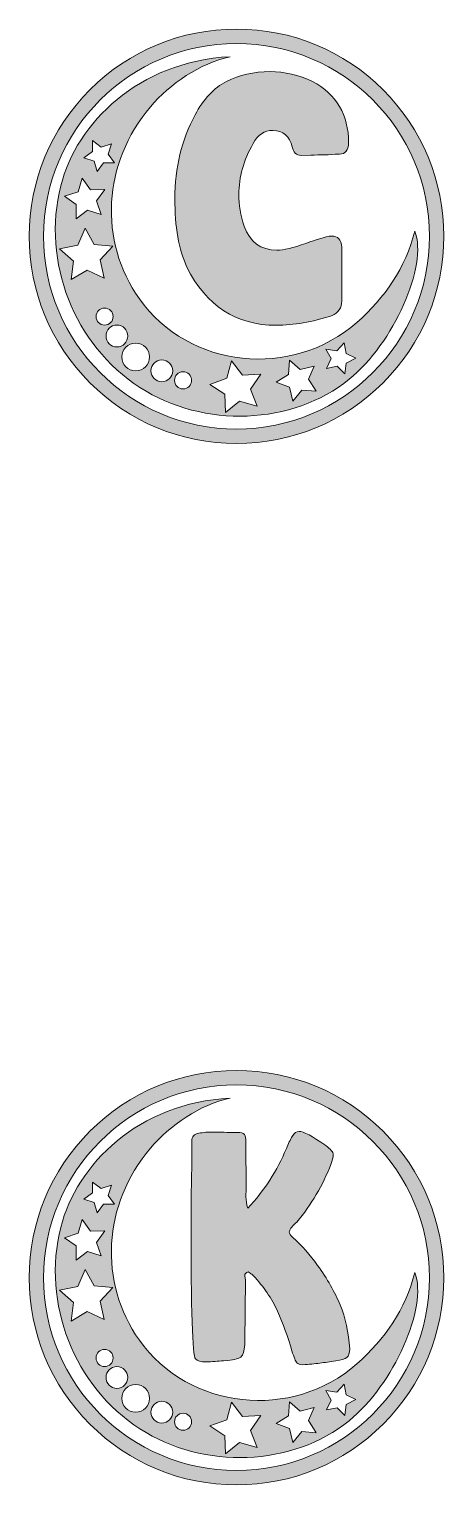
# Model space of a CAD drawing. Header units: inches. Extents: x 0.5 to 37.5, y -17.5 to -0.5.
# Drawn here: x 10.51 to 12.49, y -7.49 to -0.51 of the extents above; entities that cross this region are included whole.
import ezdxf

# ---------------------------------------------------------------- set-up
doc = ezdxf.new("R2010")
doc.units = ezdxf.units.IN
doc.header["$MEASUREMENT"] = 0
doc.layers.add('Layer 1', color=7, linetype='Continuous')

# ---------------------------------------------------------------- blocks, each defined once
blk = doc.blocks.new('block 33')
at = {"layer": 'Layer 1', "true_color": 0xdaaa6d}
h = blk.add_hatch(color=43, dxfattribs=at)
h.dxf.hatch_style = 2
edge = h.paths.add_edge_path()
edge.add_spline(control_points=[(12.2033, -5.7966), (12.0155, -5.6088), (11.7657, -5.5053), (11.5, -5.5053), (11.2343, -5.5053), (10.9845, -5.6088), (10.7966, -5.7966), (10.6088, -5.9845), (10.5053, -6.2343), (10.5053, -6.5), (10.5053, -6.7657), (10.6088, -7.0155), (10.7966, -7.2033), (10.9845, -7.3912), (11.2343, -7.4947), (11.5, -7.4947), (11.7657, -7.4947), (12.0155, -7.3912), (12.2033, -7.2033), (12.3912, -7.0155), (12.4947, -6.7657), (12.4947, -6.5), (12.4947, -6.2343), (12.3912, -5.9845), (12.2033, -5.7966)], knot_values=[0, 0, 0, 0, 1, 1, 1, 2, 2, 2, 3, 3, 3, 4, 4, 4, 5, 5, 5, 6, 6, 6, 7, 7, 7, 8, 8, 8, 8], degree=3, periodic=1)
edge = h.paths.add_edge_path()
edge.add_spline(control_points=[(11.5, -7.4254), (10.9889, -7.4254), (10.5746, -7.0111), (10.5746, -6.5), (10.5746, -5.9889), (10.9889, -5.5746), (11.5, -5.5746), (12.0111, -5.5746), (12.4254, -5.9889), (12.4254, -6.5), (12.4254, -7.0111), (12.0111, -7.4254), (11.5, -7.4254)], knot_values=[0, 0, 0, 0, 1, 1, 1, 2, 2, 2, 3, 3, 3, 4, 4, 4, 4], degree=3, periodic=1)
h = blk.add_hatch(color=43, dxfattribs=at)
h.dxf.hatch_style = 2
edge = h.paths.add_edge_path()
edge.add_spline(control_points=[(12.3557, -6.4749), (12.3103, -6.6525), (12.2129, -6.7943), (12.0777, -6.9133), (11.7665, -7.1872), (11.2717, -7.136), (11.034, -6.7998), (10.8381, -6.5227), (10.8574, -6.1491), (11.0875, -5.878), (11.1803, -5.7687), (11.3257, -5.6687), (11.4691, -5.6378), (11.0299, -5.6613), (10.7339, -5.9545), (10.6569, -6.2583), (10.5648, -6.6213), (10.7211, -7.0226), (11.037, -7.2261), (11.3434, -7.4233), (11.7691, -7.4066), (12.0403, -7.1867), (12.2528, -7.0144), (12.4189, -6.6419), (12.3557, -6.4749)], knot_values=[0, 0, 0, 0, 1, 1, 1, 2, 2, 2, 3, 3, 3, 4, 4, 4, 5, 5, 5, 6, 6, 6, 7, 7, 7, 8, 8, 8, 8], degree=3, periodic=1)
h.paths.add_polyline_path([(10.8097, -6.0408), (10.8514, -6.0725), (10.9011, -6.0561), (10.8839, -6.1055), (10.9148, -6.1477), (10.8625, -6.1466), (10.8319, -6.1891), (10.8168, -6.139), (10.7669, -6.123), (10.8099, -6.0931)])
h.paths.add_polyline_path([(10.7399, -6.2867), (10.7596, -6.2207), (10.8, -6.2765), (10.8689, -6.2748), (10.8283, -6.3305), (10.8511, -6.3955), (10.7856, -6.374), (10.7309, -6.4158), (10.731, -6.347), (10.6744, -6.3078)])
h.paths.add_polyline_path([(10.7073, -6.7082), (10.718, -6.6194), (10.6509, -6.5602), (10.7387, -6.543), (10.7742, -6.4609), (10.8177, -6.5391), (10.9067, -6.5475), (10.8459, -6.613), (10.8654, -6.7003), (10.7842, -6.6627)])
edge = h.paths.add_edge_path()
edge.add_spline(control_points=[(10.8263, -6.8854), (10.8263, -6.8628), (10.8447, -6.8444), (10.8673, -6.8444), (10.89, -6.8444), (10.9083, -6.8628), (10.9083, -6.8854), (10.9083, -6.9081), (10.89, -6.9264), (10.8673, -6.9264), (10.8447, -6.9264), (10.8263, -6.9081), (10.8263, -6.8854)], knot_values=[0, 0, 0, 0, 1, 1, 1, 2, 2, 2, 3, 3, 3, 4, 4, 4, 4], degree=3, periodic=1)
edge = h.paths.add_edge_path()
edge.add_spline(control_points=[(10.874, -6.9788), (10.874, -6.9499), (10.8974, -6.9264), (10.9263, -6.9264), (10.9553, -6.9264), (10.9787, -6.9499), (10.9787, -6.9788), (10.9787, -7.0077), (10.9553, -7.0312), (10.9263, -7.0312), (10.8974, -7.0312), (10.874, -7.0077), (10.874, -6.9788)], knot_values=[0, 0, 0, 0, 1, 1, 1, 2, 2, 2, 3, 3, 3, 4, 4, 4, 4], degree=3, periodic=1)
edge = h.paths.add_edge_path()
edge.add_spline(control_points=[(11.0165, -7.1459), (10.9797, -7.1459), (10.9499, -7.116), (10.9499, -7.0793), (10.9499, -7.0425), (10.9797, -7.0127), (11.0165, -7.0127), (11.0533, -7.0127), (11.0831, -7.0425), (11.0831, -7.0793), (11.0831, -7.116), (11.0533, -7.1459), (11.0165, -7.1459)], knot_values=[0, 0, 0, 0, 1, 1, 1, 2, 2, 2, 3, 3, 3, 4, 4, 4, 4], degree=3, periodic=1)
edge = h.paths.add_edge_path()
edge.add_spline(control_points=[(11.1416, -7.1982), (11.1126, -7.1982), (11.0892, -7.1748), (11.0892, -7.1459), (11.0892, -7.1169), (11.1126, -7.0935), (11.1416, -7.0935), (11.1705, -7.0935), (11.1939, -7.1169), (11.1939, -7.1459), (11.1939, -7.1748), (11.1705, -7.1982), (11.1416, -7.1982)], knot_values=[0, 0, 0, 0, 1, 1, 1, 2, 2, 2, 3, 3, 3, 4, 4, 4, 4], degree=3, periodic=1)
edge = h.paths.add_edge_path()
edge.add_spline(control_points=[(11.2436, -7.2326), (11.2209, -7.2326), (11.2026, -7.2142), (11.2026, -7.1916), (11.2026, -7.1689), (11.2209, -7.1506), (11.2436, -7.1506), (11.2662, -7.1506), (11.2846, -7.1689), (11.2846, -7.1916), (11.2846, -7.2142), (11.2662, -7.2326), (11.2436, -7.2326)], knot_values=[0, 0, 0, 0, 1, 1, 1, 2, 2, 2, 3, 3, 3, 4, 4, 4, 4], degree=3, periodic=1)
h.paths.add_polyline_path([(11.5989, -7.3153), (11.515, -7.2908), (11.4473, -7.346), (11.4447, -7.2587), (11.3713, -7.2114), (11.4535, -7.1819), (11.4758, -7.0975), (11.5292, -7.1666), (11.6164, -7.1617), (11.5673, -7.2339)])
h.paths.add_polyline_path([(11.8141, -7.2385), (11.7704, -7.2917), (11.7547, -7.2247), (11.6906, -7.1996), (11.7495, -7.1639), (11.7536, -7.0952), (11.8057, -7.1403), (11.8723, -7.1229), (11.8456, -7.1863), (11.8827, -7.2443)])
h.paths.add_polyline_path([(12.0265, -7.1089), (12.0203, -7.1608), (11.9828, -7.1243), (11.9315, -7.1344), (11.9547, -7.0875), (11.9292, -7.0417), (11.981, -7.0493), (12.0166, -7.0109), (12.0254, -7.0625), (12.0729, -7.0845)])
at = {"layer": 'Layer 1', "lineweight": 0}
for points in [[(10.8097, -6.0408), (10.8514, -6.0725), (10.9011, -6.0561), (10.8839, -6.1055), (10.9148, -6.1477), (10.8625, -6.1466), (10.8319, -6.1891), (10.8168, -6.139), (10.7669, -6.123), (10.8099, -6.0931), (10.8097, -6.0408)], [(10.7399, -6.2867), (10.7596, -6.2207), (10.8, -6.2765), (10.8689, -6.2748), (10.8283, -6.3305), (10.8511, -6.3955), (10.7856, -6.374), (10.7309, -6.4158), (10.731, -6.347), (10.6744, -6.3078), (10.7399, -6.2867)], [(10.7073, -6.7082), (10.718, -6.6194), (10.6509, -6.5602), (10.7387, -6.543), (10.7742, -6.4609), (10.8177, -6.5391), (10.9067, -6.5475), (10.8459, -6.613), (10.8654, -6.7003), (10.7842, -6.6627), (10.7073, -6.7082)], [(12.0265, -7.1089), (12.0203, -7.1608), (11.9828, -7.1243), (11.9315, -7.1344), (11.9547, -7.0875), (11.9292, -7.0417), (11.981, -7.0493), (12.0166, -7.0109), (12.0254, -7.0625), (12.0729, -7.0845), (12.0265, -7.1089)], [(11.5989, -7.3153), (11.515, -7.2908), (11.4473, -7.346), (11.4447, -7.2587), (11.3713, -7.2114), (11.4535, -7.1819), (11.4758, -7.0975), (11.5292, -7.1666), (11.6164, -7.1617), (11.5673, -7.2339), (11.5989, -7.3153)], [(11.8141, -7.2385), (11.7704, -7.2917), (11.7547, -7.2247), (11.6906, -7.1996), (11.7495, -7.1639), (11.7536, -7.0952), (11.8057, -7.1403), (11.8723, -7.1229), (11.8456, -7.1863), (11.8827, -7.2443), (11.8141, -7.2385)]]:
    blk.add_lwpolyline(points, dxfattribs=at)
for points, knots in [([(12.2033, -5.7966), (12.0155, -5.6088), (11.7657, -5.5053), (11.5, -5.5053), (11.2343, -5.5053), (10.9845, -5.6088), (10.7966, -5.7966), (10.6088, -5.9845), (10.5053, -6.2343), (10.5053, -6.5), (10.5053, -6.7657), (10.6088, -7.0155), (10.7966, -7.2033), (10.9845, -7.3912), (11.2343, -7.4947), (11.5, -7.4947), (11.7657, -7.4947), (12.0155, -7.3912), (12.2033, -7.2033), (12.3912, -7.0155), (12.4947, -6.7657), (12.4947, -6.5), (12.4947, -6.2343), (12.3912, -5.9845), (12.2033, -5.7966)], [0, 0, 0, 0, 1, 1, 1, 2, 2, 2, 3, 3, 3, 4, 4, 4, 5, 5, 5, 6, 6, 6, 7, 7, 7, 8, 8, 8, 8]), ([(11.5, -7.4254), (10.9889, -7.4254), (10.5746, -7.0111), (10.5746, -6.5), (10.5746, -5.9889), (10.9889, -5.5746), (11.5, -5.5746), (12.0111, -5.5746), (12.4254, -5.9889), (12.4254, -6.5), (12.4254, -7.0111), (12.0111, -7.4254), (11.5, -7.4254)], [0, 0, 0, 0, 1, 1, 1, 2, 2, 2, 3, 3, 3, 4, 4, 4, 4]), ([(12.3557, -6.4749), (12.3103, -6.6525), (12.2129, -6.7943), (12.0777, -6.9133), (11.7665, -7.1872), (11.2717, -7.136), (11.034, -6.7998), (10.8381, -6.5227), (10.8574, -6.1491), (11.0875, -5.878), (11.1803, -5.7687), (11.3257, -5.6687), (11.4691, -5.6378), (11.0299, -5.6613), (10.7339, -5.9545), (10.6569, -6.2583), (10.5648, -6.6213), (10.7211, -7.0226), (11.037, -7.2261), (11.3434, -7.4233), (11.7691, -7.4066), (12.0403, -7.1867), (12.2528, -7.0144), (12.4189, -6.6419), (12.3557, -6.4749)], [0, 0, 0, 0, 1, 1, 1, 2, 2, 2, 3, 3, 3, 4, 4, 4, 5, 5, 5, 6, 6, 6, 7, 7, 7, 8, 8, 8, 8]), ([(10.8263, -6.8854), (10.8263, -6.8628), (10.8447, -6.8444), (10.8673, -6.8444), (10.89, -6.8444), (10.9083, -6.8628), (10.9083, -6.8854), (10.9083, -6.9081), (10.89, -6.9264), (10.8673, -6.9264), (10.8447, -6.9264), (10.8263, -6.9081), (10.8263, -6.8854)], [0, 0, 0, 0, 1, 1, 1, 2, 2, 2, 3, 3, 3, 4, 4, 4, 4]), ([(10.874, -6.9788), (10.874, -6.9499), (10.8974, -6.9264), (10.9263, -6.9264), (10.9553, -6.9264), (10.9787, -6.9499), (10.9787, -6.9788), (10.9787, -7.0077), (10.9553, -7.0312), (10.9263, -7.0312), (10.8974, -7.0312), (10.874, -7.0077), (10.874, -6.9788)], [0, 0, 0, 0, 1, 1, 1, 2, 2, 2, 3, 3, 3, 4, 4, 4, 4]), ([(11.0165, -7.1459), (10.9797, -7.1459), (10.9499, -7.116), (10.9499, -7.0793), (10.9499, -7.0425), (10.9797, -7.0127), (11.0165, -7.0127), (11.0533, -7.0127), (11.0831, -7.0425), (11.0831, -7.0793), (11.0831, -7.116), (11.0533, -7.1459), (11.0165, -7.1459)], [0, 0, 0, 0, 1, 1, 1, 2, 2, 2, 3, 3, 3, 4, 4, 4, 4]), ([(11.1416, -7.1982), (11.1126, -7.1982), (11.0892, -7.1748), (11.0892, -7.1459), (11.0892, -7.1169), (11.1126, -7.0935), (11.1416, -7.0935), (11.1705, -7.0935), (11.1939, -7.1169), (11.1939, -7.1459), (11.1939, -7.1748), (11.1705, -7.1982), (11.1416, -7.1982)], [0, 0, 0, 0, 1, 1, 1, 2, 2, 2, 3, 3, 3, 4, 4, 4, 4]), ([(11.2436, -7.2326), (11.2209, -7.2326), (11.2026, -7.2142), (11.2026, -7.1916), (11.2026, -7.1689), (11.2209, -7.1506), (11.2436, -7.1506), (11.2662, -7.1506), (11.2846, -7.1689), (11.2846, -7.1916), (11.2846, -7.2142), (11.2662, -7.2326), (11.2436, -7.2326)], [0, 0, 0, 0, 1, 1, 1, 2, 2, 2, 3, 3, 3, 4, 4, 4, 4])]:
    blk.add_open_spline(points, degree=3, knots=knots, dxfattribs=at)
blk = doc.blocks.new('block 32')
at = {"layer": 'Layer 1', "true_color": 0xdaaa6d}
h = blk.add_hatch(color=43, dxfattribs=at)
h.dxf.hatch_style = 2
edge = h.paths.add_edge_path()
edge.add_spline(control_points=[(11.7893, -6.9081), (11.7837, -6.9017), (11.7758, -6.8827), (11.7657, -6.8513), (11.7463, -6.7848), (11.7232, -6.7212), (11.6964, -6.6607), (11.6696, -6.6002), (11.6307, -6.5431), (11.5799, -6.4895), (11.5753, -6.4849), (11.5707, -6.4812), (11.5661, -6.4784), (11.5614, -6.4756), (11.5582, -6.4733), (11.5563, -6.4715), (11.5453, -6.4752), (11.5397, -6.4821), (11.5397, -6.4923), (11.5397, -6.4923), (11.5425, -6.5103), (11.5425, -6.5103), (11.5425, -6.5103), (11.5397, -6.8083), (11.5397, -6.8083), (11.5397, -6.8435), (11.5346, -6.8663), (11.5245, -6.877), (11.5143, -6.8876), (11.4921, -6.8943), (11.4579, -6.897), (11.4579, -6.897), (11.4371, -6.8984), (11.4371, -6.8984), (11.4112, -6.9012), (11.3835, -6.9031), (11.354, -6.904), (11.3281, -6.904), (11.311, -6.8994), (11.3027, -6.8901), (11.2888, -6.8735), (11.2819, -6.6531), (11.2819, -6.2289), (11.2819, -6.1522), (11.2826, -6.0898), (11.2839, -6.0417), (11.2853, -5.9937), (11.286, -5.928), (11.286, -5.8449), (11.286, -5.8227), (11.2971, -5.8098), (11.3193, -5.8061), (11.3415, -5.8024), (11.3641, -5.8005), (11.3872, -5.8005), (11.4048, -5.8005), (11.4226, -5.801), (11.4406, -5.8019), (11.4586, -5.8028), (11.4769, -5.8033), (11.4954, -5.8033), (11.4954, -5.8033), (11.5162, -5.8033), (11.5162, -5.8033), (11.53, -5.8033), (11.5383, -5.8084), (11.5411, -5.8185), (11.5439, -5.8287), (11.5453, -5.8393), (11.5453, -5.8504), (11.5453, -5.8504), (11.5467, -6.0736), (11.5467, -6.0736), (11.5467, -6.0736), (11.5453, -6.1124), (11.5453, -6.1124), (11.5453, -6.1281), (11.548, -6.1462), (11.5536, -6.1665), (11.634, -6.0815), (11.6959, -5.9858), (11.7393, -5.8795), (11.7486, -5.8564), (11.7581, -5.837), (11.7678, -5.8213), (11.7775, -5.8056), (11.7883, -5.7977), (11.8003, -5.7977), (11.8216, -5.7977), (11.8641, -5.8204), (11.9279, -5.8657), (11.9399, -5.874), (11.9489, -5.8816), (11.9549, -5.8885), (11.9609, -5.8955), (11.9639, -5.9031), (11.9639, -5.9114), (11.9639, -5.9225), (11.9602, -5.9373), (11.9528, -5.9558), (11.914, -6.0565), (11.8595, -6.1489), (11.7893, -6.233), (11.7893, -6.233), (11.7837, -6.2386), (11.7837, -6.2386), (11.7634, -6.2571), (11.7532, -6.2709), (11.7532, -6.2802), (11.7532, -6.2885), (11.7588, -6.2973), (11.7698, -6.3065), (11.8142, -6.3462), (11.8539, -6.3911), (11.8891, -6.441), (11.9353, -6.5057), (11.9713, -6.569), (11.9972, -6.6309), (12.023, -6.6928), (12.0383, -6.7631), (12.0429, -6.8416), (12.0429, -6.8619), (12.0383, -6.8758), (12.0291, -6.8832), (12.0198, -6.8906), (12.002, -6.8961), (11.9757, -6.8998), (11.9494, -6.9035), (11.9239, -6.907), (11.8995, -6.9102), (11.875, -6.9135), (11.8479, -6.916), (11.8184, -6.9178), (11.8045, -6.9178), (11.7948, -6.9146), (11.7893, -6.9081)], knot_values=[0, 0, 0, 0, 1, 1, 1, 2, 2, 2, 3, 3, 3, 4, 4, 4, 5, 5, 5, 6, 6, 6, 7, 7, 7, 8, 8, 8, 9, 9, 9, 10, 10, 10, 11, 11, 11, 12, 12, 12, 13, 13, 13, 14, 14, 14, 15, 15, 15, 16, 16, 16, 17, 17, 17, 18, 18, 18, 19, 19, 19, 20, 20, 20, 21, 21, 21, 22, 22, 22, 23, 23, 23, 24, 24, 24, 25, 25, 25, 26, 26, 26, 27, 27, 27, 28, 28, 28, 29, 29, 29, 30, 30, 30, 31, 31, 31, 32, 32, 32, 33, 33, 33, 34, 34, 34, 35, 35, 35, 36, 36, 36, 37, 37, 37, 38, 38, 38, 39, 39, 39, 40, 40, 40, 41, 41, 41, 42, 42, 42, 43, 43, 43, 44, 44, 44, 45, 45, 45, 45], degree=3, periodic=1)
at = {"layer": 'Layer 1', "lineweight": 0}
blk.add_open_spline([(11.7893, -6.9081), (11.7837, -6.9017), (11.7758, -6.8827), (11.7657, -6.8513), (11.7463, -6.7848), (11.7232, -6.7212), (11.6964, -6.6607), (11.6696, -6.6002), (11.6307, -6.5431), (11.5799, -6.4895), (11.5753, -6.4849), (11.5707, -6.4812), (11.5661, -6.4784), (11.5614, -6.4756), (11.5582, -6.4733), (11.5563, -6.4715), (11.5453, -6.4752), (11.5397, -6.4821), (11.5397, -6.4923), (11.5397, -6.4923), (11.5425, -6.5103), (11.5425, -6.5103), (11.5425, -6.5103), (11.5397, -6.8083), (11.5397, -6.8083), (11.5397, -6.8435), (11.5346, -6.8663), (11.5245, -6.877), (11.5143, -6.8876), (11.4921, -6.8943), (11.4579, -6.897), (11.4579, -6.897), (11.4371, -6.8984), (11.4371, -6.8984), (11.4112, -6.9012), (11.3835, -6.9031), (11.354, -6.904), (11.3281, -6.904), (11.311, -6.8994), (11.3027, -6.8901), (11.2888, -6.8735), (11.2819, -6.6531), (11.2819, -6.2289), (11.2819, -6.1522), (11.2826, -6.0898), (11.2839, -6.0417), (11.2853, -5.9937), (11.286, -5.928), (11.286, -5.8449), (11.286, -5.8227), (11.2971, -5.8098), (11.3193, -5.8061), (11.3415, -5.8024), (11.3641, -5.8005), (11.3872, -5.8005), (11.4048, -5.8005), (11.4226, -5.801), (11.4406, -5.8019), (11.4586, -5.8028), (11.4769, -5.8033), (11.4954, -5.8033), (11.4954, -5.8033), (11.5162, -5.8033), (11.5162, -5.8033), (11.53, -5.8033), (11.5383, -5.8084), (11.5411, -5.8185), (11.5439, -5.8287), (11.5453, -5.8393), (11.5453, -5.8504), (11.5453, -5.8504), (11.5467, -6.0736), (11.5467, -6.0736), (11.5467, -6.0736), (11.5453, -6.1124), (11.5453, -6.1124), (11.5453, -6.1281), (11.548, -6.1462), (11.5536, -6.1665), (11.634, -6.0815), (11.6959, -5.9858), (11.7393, -5.8795), (11.7486, -5.8564), (11.7581, -5.837), (11.7678, -5.8213), (11.7775, -5.8056), (11.7883, -5.7977), (11.8003, -5.7977), (11.8216, -5.7977), (11.8641, -5.8204), (11.9279, -5.8657), (11.9399, -5.874), (11.9489, -5.8816), (11.9549, -5.8885), (11.9609, -5.8955), (11.9639, -5.9031), (11.9639, -5.9114), (11.9639, -5.9225), (11.9602, -5.9373), (11.9528, -5.9558), (11.914, -6.0565), (11.8595, -6.1489), (11.7893, -6.233), (11.7893, -6.233), (11.7837, -6.2386), (11.7837, -6.2386), (11.7634, -6.2571), (11.7532, -6.2709), (11.7532, -6.2802), (11.7532, -6.2885), (11.7588, -6.2973), (11.7698, -6.3065), (11.8142, -6.3462), (11.8539, -6.3911), (11.8891, -6.441), (11.9353, -6.5057), (11.9713, -6.569), (11.9972, -6.6309), (12.023, -6.6928), (12.0383, -6.7631), (12.0429, -6.8416), (12.0429, -6.8619), (12.0383, -6.8758), (12.0291, -6.8832), (12.0198, -6.8906), (12.002, -6.8961), (11.9757, -6.8998), (11.9494, -6.9035), (11.9239, -6.907), (11.8995, -6.9102), (11.875, -6.9135), (11.8479, -6.916), (11.8184, -6.9178), (11.8045, -6.9178), (11.7948, -6.9146), (11.7893, -6.9081)], degree=3, knots=[0, 0, 0, 0, 1, 1, 1, 2, 2, 2, 3, 3, 3, 4, 4, 4, 5, 5, 5, 6, 6, 6, 7, 7, 7, 8, 8, 8, 9, 9, 9, 10, 10, 10, 11, 11, 11, 12, 12, 12, 13, 13, 13, 14, 14, 14, 15, 15, 15, 16, 16, 16, 17, 17, 17, 18, 18, 18, 19, 19, 19, 20, 20, 20, 21, 21, 21, 22, 22, 22, 23, 23, 23, 24, 24, 24, 25, 25, 25, 26, 26, 26, 27, 27, 27, 28, 28, 28, 29, 29, 29, 30, 30, 30, 31, 31, 31, 32, 32, 32, 33, 33, 33, 34, 34, 34, 35, 35, 35, 36, 36, 36, 37, 37, 37, 38, 38, 38, 39, 39, 39, 40, 40, 40, 41, 41, 41, 42, 42, 42, 43, 43, 43, 44, 44, 44, 45, 45, 45, 45], dxfattribs=at)
at = {"layer": 'Layer 1'}
blk.add_blockref('block 33', (0, 0), dxfattribs=at)
blk = doc.blocks.new('block 49')
at = {"layer": 'Layer 1', "true_color": 0xdaaa6d}
h = blk.add_hatch(color=43, dxfattribs=at)
h.dxf.hatch_style = 2
edge = h.paths.add_edge_path()
edge.add_spline(control_points=[(12.2033, -0.7966), (12.0155, -0.6088), (11.7657, -0.5053), (11.5, -0.5053), (11.2343, -0.5053), (10.9845, -0.6088), (10.7966, -0.7966), (10.6088, -0.9845), (10.5053, -1.2343), (10.5053, -1.5), (10.5053, -1.7657), (10.6088, -2.0155), (10.7966, -2.2033), (10.9845, -2.3912), (11.2343, -2.4947), (11.5, -2.4947), (11.7657, -2.4947), (12.0155, -2.3912), (12.2033, -2.2033), (12.3912, -2.0155), (12.4947, -1.7657), (12.4947, -1.5), (12.4947, -1.2343), (12.3912, -0.9845), (12.2033, -0.7966)], knot_values=[0, 0, 0, 0, 1, 1, 1, 2, 2, 2, 3, 3, 3, 4, 4, 4, 5, 5, 5, 6, 6, 6, 7, 7, 7, 8, 8, 8, 8], degree=3, periodic=1)
edge = h.paths.add_edge_path()
edge.add_spline(control_points=[(11.5, -2.4254), (10.9889, -2.4254), (10.5746, -2.0111), (10.5746, -1.5), (10.5746, -0.9889), (10.9889, -0.5746), (11.5, -0.5746), (12.0111, -0.5746), (12.4254, -0.9889), (12.4254, -1.5), (12.4254, -2.0111), (12.0111, -2.4254), (11.5, -2.4254)], knot_values=[0, 0, 0, 0, 1, 1, 1, 2, 2, 2, 3, 3, 3, 4, 4, 4, 4], degree=3, periodic=1)
h = blk.add_hatch(color=43, dxfattribs=at)
h.dxf.hatch_style = 2
edge = h.paths.add_edge_path()
edge.add_spline(control_points=[(12.3557, -1.4749), (12.3103, -1.6525), (12.2129, -1.7943), (12.0777, -1.9133), (11.7665, -2.1872), (11.2717, -2.136), (11.034, -1.7998), (10.8381, -1.5227), (10.8574, -1.1491), (11.0875, -0.878), (11.1803, -0.7687), (11.3257, -0.6687), (11.4691, -0.6378), (11.0299, -0.6613), (10.7339, -0.9545), (10.6569, -1.2583), (10.5648, -1.6213), (10.7211, -2.0226), (11.037, -2.2261), (11.3434, -2.4233), (11.7691, -2.4066), (12.0403, -2.1867), (12.2528, -2.0144), (12.4189, -1.6419), (12.3557, -1.4749)], knot_values=[0, 0, 0, 0, 1, 1, 1, 2, 2, 2, 3, 3, 3, 4, 4, 4, 5, 5, 5, 6, 6, 6, 7, 7, 7, 8, 8, 8, 8], degree=3, periodic=1)
h.paths.add_polyline_path([(10.8097, -1.0408), (10.8514, -1.0725), (10.9011, -1.0561), (10.8839, -1.1055), (10.9148, -1.1477), (10.8625, -1.1466), (10.8319, -1.1891), (10.8168, -1.139), (10.7669, -1.123), (10.8099, -1.0931)])
h.paths.add_polyline_path([(10.7399, -1.2867), (10.7596, -1.2207), (10.8, -1.2765), (10.8689, -1.2748), (10.8283, -1.3305), (10.8511, -1.3955), (10.7856, -1.374), (10.7309, -1.4158), (10.731, -1.347), (10.6744, -1.3078)])
h.paths.add_polyline_path([(10.7073, -1.7082), (10.718, -1.6194), (10.6509, -1.5602), (10.7387, -1.543), (10.7742, -1.4609), (10.8177, -1.5391), (10.9067, -1.5475), (10.8459, -1.613), (10.8654, -1.7003), (10.7842, -1.6627)])
edge = h.paths.add_edge_path()
edge.add_spline(control_points=[(10.8263, -1.8854), (10.8263, -1.8628), (10.8447, -1.8444), (10.8673, -1.8444), (10.89, -1.8444), (10.9083, -1.8628), (10.9083, -1.8854), (10.9083, -1.9081), (10.89, -1.9264), (10.8673, -1.9264), (10.8447, -1.9264), (10.8263, -1.9081), (10.8263, -1.8854)], knot_values=[0, 0, 0, 0, 1, 1, 1, 2, 2, 2, 3, 3, 3, 4, 4, 4, 4], degree=3, periodic=1)
edge = h.paths.add_edge_path()
edge.add_spline(control_points=[(10.874, -1.9788), (10.874, -1.9499), (10.8974, -1.9264), (10.9263, -1.9264), (10.9553, -1.9264), (10.9787, -1.9499), (10.9787, -1.9788), (10.9787, -2.0077), (10.9553, -2.0312), (10.9263, -2.0312), (10.8974, -2.0312), (10.874, -2.0077), (10.874, -1.9788)], knot_values=[0, 0, 0, 0, 1, 1, 1, 2, 2, 2, 3, 3, 3, 4, 4, 4, 4], degree=3, periodic=1)
edge = h.paths.add_edge_path()
edge.add_spline(control_points=[(11.0165, -2.1459), (10.9797, -2.1459), (10.9499, -2.116), (10.9499, -2.0793), (10.9499, -2.0425), (10.9797, -2.0127), (11.0165, -2.0127), (11.0533, -2.0127), (11.0831, -2.0425), (11.0831, -2.0793), (11.0831, -2.116), (11.0533, -2.1459), (11.0165, -2.1459)], knot_values=[0, 0, 0, 0, 1, 1, 1, 2, 2, 2, 3, 3, 3, 4, 4, 4, 4], degree=3, periodic=1)
edge = h.paths.add_edge_path()
edge.add_spline(control_points=[(11.1416, -2.1982), (11.1126, -2.1982), (11.0892, -2.1748), (11.0892, -2.1459), (11.0892, -2.1169), (11.1126, -2.0935), (11.1416, -2.0935), (11.1705, -2.0935), (11.1939, -2.1169), (11.1939, -2.1459), (11.1939, -2.1748), (11.1705, -2.1982), (11.1416, -2.1982)], knot_values=[0, 0, 0, 0, 1, 1, 1, 2, 2, 2, 3, 3, 3, 4, 4, 4, 4], degree=3, periodic=1)
edge = h.paths.add_edge_path()
edge.add_spline(control_points=[(11.2436, -2.2326), (11.2209, -2.2326), (11.2026, -2.2142), (11.2026, -2.1916), (11.2026, -2.1689), (11.2209, -2.1506), (11.2436, -2.1506), (11.2662, -2.1506), (11.2846, -2.1689), (11.2846, -2.1916), (11.2846, -2.2142), (11.2662, -2.2326), (11.2436, -2.2326)], knot_values=[0, 0, 0, 0, 1, 1, 1, 2, 2, 2, 3, 3, 3, 4, 4, 4, 4], degree=3, periodic=1)
h.paths.add_polyline_path([(11.5989, -2.3153), (11.515, -2.2908), (11.4473, -2.346), (11.4447, -2.2587), (11.3713, -2.2114), (11.4535, -2.1819), (11.4758, -2.0975), (11.5292, -2.1666), (11.6164, -2.1617), (11.5673, -2.2339)])
h.paths.add_polyline_path([(11.8141, -2.2385), (11.7704, -2.2917), (11.7547, -2.2247), (11.6906, -2.1996), (11.7495, -2.1639), (11.7536, -2.0952), (11.8057, -2.1403), (11.8723, -2.1229), (11.8456, -2.1863), (11.8827, -2.2443)])
h.paths.add_polyline_path([(12.0265, -2.1089), (12.0203, -2.1608), (11.9828, -2.1243), (11.9315, -2.1344), (11.9547, -2.0875), (11.9292, -2.0417), (11.981, -2.0493), (12.0166, -2.0109), (12.0254, -2.0625), (12.0729, -2.0845)])
at = {"layer": 'Layer 1', "lineweight": 0}
for points in [[(10.8097, -1.0408), (10.8514, -1.0725), (10.9011, -1.0561), (10.8839, -1.1055), (10.9148, -1.1477), (10.8625, -1.1466), (10.8319, -1.1891), (10.8168, -1.139), (10.7669, -1.123), (10.8099, -1.0931), (10.8097, -1.0408)], [(10.7399, -1.2867), (10.7596, -1.2207), (10.8, -1.2765), (10.8689, -1.2748), (10.8283, -1.3305), (10.8511, -1.3955), (10.7856, -1.374), (10.7309, -1.4158), (10.731, -1.347), (10.6744, -1.3078), (10.7399, -1.2867)], [(10.7073, -1.7082), (10.718, -1.6194), (10.6509, -1.5602), (10.7387, -1.543), (10.7742, -1.4609), (10.8177, -1.5391), (10.9067, -1.5475), (10.8459, -1.613), (10.8654, -1.7003), (10.7842, -1.6627), (10.7073, -1.7082)], [(12.0265, -2.1089), (12.0203, -2.1608), (11.9828, -2.1243), (11.9315, -2.1344), (11.9547, -2.0875), (11.9292, -2.0417), (11.981, -2.0493), (12.0166, -2.0109), (12.0254, -2.0625), (12.0729, -2.0845), (12.0265, -2.1089)], [(11.8141, -2.2385), (11.7704, -2.2917), (11.7547, -2.2247), (11.6906, -2.1996), (11.7495, -2.1639), (11.7536, -2.0952), (11.8057, -2.1403), (11.8723, -2.1229), (11.8456, -2.1863), (11.8827, -2.2443), (11.8141, -2.2385)], [(11.5989, -2.3153), (11.515, -2.2908), (11.4473, -2.346), (11.4447, -2.2587), (11.3713, -2.2114), (11.4535, -2.1819), (11.4758, -2.0975), (11.5292, -2.1666), (11.6164, -2.1617), (11.5673, -2.2339), (11.5989, -2.3153)]]:
    blk.add_lwpolyline(points, dxfattribs=at)
for points, knots in [([(12.2033, -0.7966), (12.0155, -0.6088), (11.7657, -0.5053), (11.5, -0.5053), (11.2343, -0.5053), (10.9845, -0.6088), (10.7966, -0.7966), (10.6088, -0.9845), (10.5053, -1.2343), (10.5053, -1.5), (10.5053, -1.7657), (10.6088, -2.0155), (10.7966, -2.2033), (10.9845, -2.3912), (11.2343, -2.4947), (11.5, -2.4947), (11.7657, -2.4947), (12.0155, -2.3912), (12.2033, -2.2033), (12.3912, -2.0155), (12.4947, -1.7657), (12.4947, -1.5), (12.4947, -1.2343), (12.3912, -0.9845), (12.2033, -0.7966)], [0, 0, 0, 0, 1, 1, 1, 2, 2, 2, 3, 3, 3, 4, 4, 4, 5, 5, 5, 6, 6, 6, 7, 7, 7, 8, 8, 8, 8]), ([(11.5, -2.4254), (10.9889, -2.4254), (10.5746, -2.0111), (10.5746, -1.5), (10.5746, -0.9889), (10.9889, -0.5746), (11.5, -0.5746), (12.0111, -0.5746), (12.4254, -0.9889), (12.4254, -1.5), (12.4254, -2.0111), (12.0111, -2.4254), (11.5, -2.4254)], [0, 0, 0, 0, 1, 1, 1, 2, 2, 2, 3, 3, 3, 4, 4, 4, 4]), ([(12.3557, -1.4749), (12.3103, -1.6525), (12.2129, -1.7943), (12.0777, -1.9133), (11.7665, -2.1872), (11.2717, -2.136), (11.034, -1.7998), (10.8381, -1.5227), (10.8574, -1.1491), (11.0875, -0.878), (11.1803, -0.7687), (11.3257, -0.6687), (11.4691, -0.6378), (11.0299, -0.6613), (10.7339, -0.9545), (10.6569, -1.2583), (10.5648, -1.6213), (10.7211, -2.0226), (11.037, -2.2261), (11.3434, -2.4233), (11.7691, -2.4066), (12.0403, -2.1867), (12.2528, -2.0144), (12.4189, -1.6419), (12.3557, -1.4749)], [0, 0, 0, 0, 1, 1, 1, 2, 2, 2, 3, 3, 3, 4, 4, 4, 5, 5, 5, 6, 6, 6, 7, 7, 7, 8, 8, 8, 8]), ([(10.8263, -1.8854), (10.8263, -1.8628), (10.8447, -1.8444), (10.8673, -1.8444), (10.89, -1.8444), (10.9083, -1.8628), (10.9083, -1.8854), (10.9083, -1.9081), (10.89, -1.9264), (10.8673, -1.9264), (10.8447, -1.9264), (10.8263, -1.9081), (10.8263, -1.8854)], [0, 0, 0, 0, 1, 1, 1, 2, 2, 2, 3, 3, 3, 4, 4, 4, 4]), ([(10.874, -1.9788), (10.874, -1.9499), (10.8974, -1.9264), (10.9263, -1.9264), (10.9553, -1.9264), (10.9787, -1.9499), (10.9787, -1.9788), (10.9787, -2.0077), (10.9553, -2.0312), (10.9263, -2.0312), (10.8974, -2.0312), (10.874, -2.0077), (10.874, -1.9788)], [0, 0, 0, 0, 1, 1, 1, 2, 2, 2, 3, 3, 3, 4, 4, 4, 4]), ([(11.0165, -2.1459), (10.9797, -2.1459), (10.9499, -2.116), (10.9499, -2.0793), (10.9499, -2.0425), (10.9797, -2.0127), (11.0165, -2.0127), (11.0533, -2.0127), (11.0831, -2.0425), (11.0831, -2.0793), (11.0831, -2.116), (11.0533, -2.1459), (11.0165, -2.1459)], [0, 0, 0, 0, 1, 1, 1, 2, 2, 2, 3, 3, 3, 4, 4, 4, 4]), ([(11.1416, -2.1982), (11.1126, -2.1982), (11.0892, -2.1748), (11.0892, -2.1459), (11.0892, -2.1169), (11.1126, -2.0935), (11.1416, -2.0935), (11.1705, -2.0935), (11.1939, -2.1169), (11.1939, -2.1459), (11.1939, -2.1748), (11.1705, -2.1982), (11.1416, -2.1982)], [0, 0, 0, 0, 1, 1, 1, 2, 2, 2, 3, 3, 3, 4, 4, 4, 4]), ([(11.2436, -2.2326), (11.2209, -2.2326), (11.2026, -2.2142), (11.2026, -2.1916), (11.2026, -2.1689), (11.2209, -2.1506), (11.2436, -2.1506), (11.2662, -2.1506), (11.2846, -2.1689), (11.2846, -2.1916), (11.2846, -2.2142), (11.2662, -2.2326), (11.2436, -2.2326)], [0, 0, 0, 0, 1, 1, 1, 2, 2, 2, 3, 3, 3, 4, 4, 4, 4])]:
    blk.add_open_spline(points, degree=3, knots=knots, dxfattribs=at)
blk = doc.blocks.new('block 48')
at = {"layer": 'Layer 1', "true_color": 0xdaaa6d}
h = blk.add_hatch(color=43, dxfattribs=at)
h.dxf.hatch_style = 2
edge = h.paths.add_edge_path()
edge.add_spline(control_points=[(11.2617, -1.6478), (11.2233, -1.5641), (11.2041, -1.4542), (11.2041, -1.3182), (11.2041, -1.1715), (11.2366, -1.0374), (11.3016, -0.9163), (11.341, -0.8414), (11.3913, -0.7882), (11.4524, -0.7566), (11.5135, -0.7251), (11.5829, -0.7094), (11.6608, -0.7094), (11.7307, -0.7094), (11.7987, -0.7251), (11.8647, -0.7566), (11.98, -0.8187), (12.0376, -0.9168), (12.0376, -1.0508), (12.0376, -1.0872), (12.0228, -1.1054), (11.9933, -1.1054), (11.9933, -1.1054), (11.9903, -1.1054), (11.9903, -1.1054), (11.946, -1.1084), (11.9012, -1.1099), (11.8558, -1.1099), (11.8558, -1.1099), (11.8115, -1.1114), (11.8115, -1.1114), (11.7869, -1.1114), (11.7721, -1.0976), (11.7672, -1.07), (11.7553, -1.0197), (11.7243, -0.9936), (11.6741, -0.9916), (11.6336, -0.9916), (11.6021, -1.0128), (11.5795, -1.0552), (11.5341, -1.134), (11.5115, -1.2153), (11.5115, -1.299), (11.5115, -1.3493), (11.5199, -1.4), (11.5366, -1.4513), (11.5642, -1.5281), (11.6164, -1.5665), (11.6933, -1.5665), (11.7258, -1.5665), (11.7721, -1.5557), (11.8322, -1.534), (11.848, -1.5281), (11.8647, -1.5227), (11.8824, -1.5178), (11.8824, -1.5178), (11.8987, -1.5119), (11.8987, -1.5119), (11.9214, -1.504), (11.9406, -1.4995), (11.9563, -1.4986), (11.9859, -1.4986), (12.0022, -1.5163), (12.0051, -1.5518), (12.0051, -1.5518), (12.0051, -1.8104), (12.0051, -1.8104), (12.0051, -1.8439), (11.9889, -1.8675), (11.9563, -1.8813), (11.8637, -1.9119), (11.775, -1.9271), (11.6903, -1.9271), (11.4982, -1.9271), (11.3553, -1.834), (11.2617, -1.6478)], knot_values=[0, 0, 0, 0, 1, 1, 1, 2, 2, 2, 3, 3, 3, 4, 4, 4, 5, 5, 5, 6, 6, 6, 7, 7, 7, 8, 8, 8, 9, 9, 9, 10, 10, 10, 11, 11, 11, 12, 12, 12, 13, 13, 13, 14, 14, 14, 15, 15, 15, 16, 16, 16, 17, 17, 17, 18, 18, 18, 19, 19, 19, 20, 20, 20, 21, 21, 21, 22, 22, 22, 23, 23, 23, 24, 24, 24, 25, 25, 25, 25], degree=3, periodic=1)
at = {"layer": 'Layer 1', "lineweight": 0}
blk.add_open_spline([(11.2617, -1.6478), (11.2233, -1.5641), (11.2041, -1.4542), (11.2041, -1.3182), (11.2041, -1.1715), (11.2366, -1.0374), (11.3016, -0.9163), (11.341, -0.8414), (11.3913, -0.7882), (11.4524, -0.7566), (11.5135, -0.7251), (11.5829, -0.7094), (11.6608, -0.7094), (11.7307, -0.7094), (11.7987, -0.7251), (11.8647, -0.7566), (11.98, -0.8187), (12.0376, -0.9168), (12.0376, -1.0508), (12.0376, -1.0872), (12.0228, -1.1054), (11.9933, -1.1054), (11.9933, -1.1054), (11.9903, -1.1054), (11.9903, -1.1054), (11.946, -1.1084), (11.9012, -1.1099), (11.8558, -1.1099), (11.8558, -1.1099), (11.8115, -1.1114), (11.8115, -1.1114), (11.7869, -1.1114), (11.7721, -1.0976), (11.7672, -1.07), (11.7553, -1.0197), (11.7243, -0.9936), (11.6741, -0.9916), (11.6336, -0.9916), (11.6021, -1.0128), (11.5795, -1.0552), (11.5341, -1.134), (11.5115, -1.2153), (11.5115, -1.299), (11.5115, -1.3493), (11.5199, -1.4), (11.5366, -1.4513), (11.5642, -1.5281), (11.6164, -1.5665), (11.6933, -1.5665), (11.7258, -1.5665), (11.7721, -1.5557), (11.8322, -1.534), (11.848, -1.5281), (11.8647, -1.5227), (11.8824, -1.5178), (11.8824, -1.5178), (11.8987, -1.5119), (11.8987, -1.5119), (11.9214, -1.504), (11.9406, -1.4995), (11.9563, -1.4986), (11.9859, -1.4986), (12.0022, -1.5163), (12.0051, -1.5518), (12.0051, -1.5518), (12.0051, -1.8104), (12.0051, -1.8104), (12.0051, -1.8439), (11.9889, -1.8675), (11.9563, -1.8813), (11.8637, -1.9119), (11.775, -1.9271), (11.6903, -1.9271), (11.4982, -1.9271), (11.3553, -1.834), (11.2617, -1.6478)], degree=3, knots=[0, 0, 0, 0, 1, 1, 1, 2, 2, 2, 3, 3, 3, 4, 4, 4, 5, 5, 5, 6, 6, 6, 7, 7, 7, 8, 8, 8, 9, 9, 9, 10, 10, 10, 11, 11, 11, 12, 12, 12, 13, 13, 13, 14, 14, 14, 15, 15, 15, 16, 16, 16, 17, 17, 17, 18, 18, 18, 19, 19, 19, 20, 20, 20, 21, 21, 21, 22, 22, 22, 23, 23, 23, 24, 24, 24, 25, 25, 25, 25], dxfattribs=at)
at = {"layer": 'Layer 1'}
blk.add_blockref('block 49', (0, 0), dxfattribs=at)

msp = doc.modelspace()

# ---------------------------------------------------------------- block references
at = {"layer": 'Layer 1'}
for name in ['block 48', 'block 32']:
    msp.add_blockref(name, (0, 0), dxfattribs=at)

doc.saveas('drawing.dxf')
